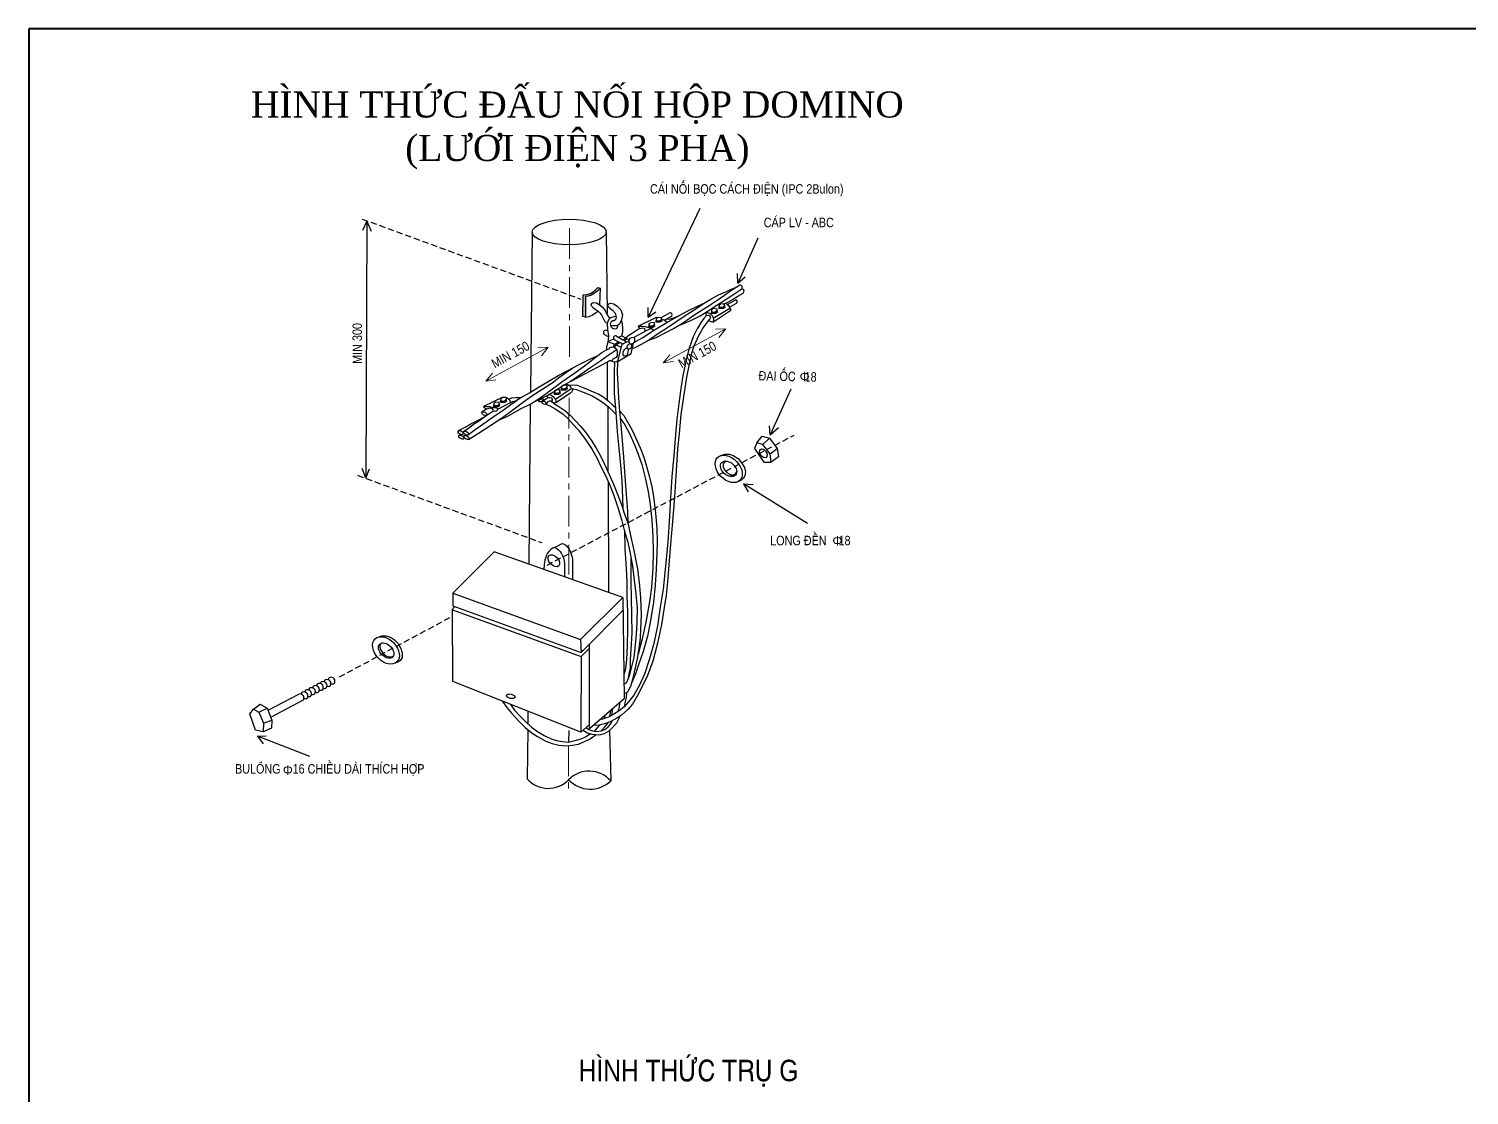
# Model space of a CAD drawing. Header units: millimetres. Extents: x 5654510 to 5731940, y 588357 to 647777.
# Drawn here: x 5677133 to 5684193, y 626938 to 632162 of the extents above; entities that cross this region are included whole.
import ezdxf

# ---------------------------------------------------------------- set-up
doc = ezdxf.new("R2010")
doc.units = ezdxf.units.MM
doc.header["$LTSCALE"] = 120
doc.header["$MEASUREMENT"] = 0
doc.linetypes.add('CENTER', pattern=[2, 1.25, -0.25, 0.25, -0.25])
doc.linetypes.add('HIDDEN', pattern=[0.375, 0.25, -0.125])
doc.layers.add('Nen', color=7, linetype='Continuous')
doc.layers.add('truc', color=5, linetype='CENTER', lineweight=5)
doc.styles.get("Standard").update_dxf_attribs({"font": 'VHELVCN.TTF'})
doc.styles.add('Time new romen', font='times.ttf')
doc.styles.add('WMF-VNI-HELVE-CONDENSE1', font='VHELVCN.TTF')

msp = doc.modelspace()

# ---------------------------------------------------------------- hatches: boundary and pattern name
msp.add_hatch(color=3).paths.add_polyline_path([(5679861, 630849.88), (5679874.69, 630852.29), (5679891.16, 630857.36), (5679905.01, 630866.57), (5679920.25, 630877.11), (5679932.83, 630890.44), (5679922.03, 630894.78), (5679916.45, 630889.46), (5679910.84, 630882.78), (5679899.72, 630873.5), (5679885.9, 630865.65), (5679868.06, 630860.62), (5679850.29, 630858.3), (5679849.19, 630752.09), (5679861.39, 630749.08)])

# ---------------------------------------------------------------- linework, layer by layer
at = {"color": 3, "linetype": 'Continuous'}
for p, q in [((5680422.16, 631281.73), (5680168.42, 630749.48)), ((5678790.12, 631219.98), (5678768.16, 631173.76)), ((5678790.12, 631219.98), (5678785.72, 629960.34)), ((5678790.12, 631219.98), (5678811.17, 631170.16)), ((5680707.12, 631136.68), (5680608.12, 630915.68)), ((5680608.12, 630915.68), (5680606.97, 630962.6)), ((5680608.12, 630915.68), (5680644.59, 630946.1)), ((5680168.42, 630749.48), (5680169.51, 630796.35)), ((5680168.42, 630749.48), (5680207.02, 630775.38)), ((5680479.5, 630784.45), (5680478.45, 630771.47)), ((5680480.21, 630767.35), (5680478.45, 630771.47)), ((5680489.69, 630791.27), (5680479.5, 630784.45)), ((5680479.5, 630784.45), (5680479.81, 630781.84)), ((5680479.81, 630781.84), (5680480.74, 630774.02)), ((5680480.74, 630774.02), (5680480.21, 630767.35)), ((5680480.74, 630774.02), (5680497.87, 630775.11)), ((5680506.37, 630789.03), (5680489.69, 630791.27)), ((5680497.87, 630775.11), (5680505.78, 630779.38)), ((5680497.87, 630775.11), (5680498.8, 630767.29)), ((5680507.87, 630773.39), (5680498.8, 630767.29)), ((5680505.78, 630779.38), (5680506.37, 630789.03)), ((5680505.78, 630779.38), (5680507.87, 630773.39)), ((5680507.31, 630781.2), (5680506.37, 630789.03)), ((5680507.87, 630773.39), (5680507.31, 630781.2)), ((5680516.31, 630807.93), (5680515.27, 630794.95)), ((5680517.03, 630790.82), (5680515.27, 630794.95)), ((5680526.51, 630814.75), (5680516.31, 630807.93)), ((5680516.31, 630807.93), (5680516.63, 630805.32)), ((5680516.63, 630805.32), (5680517.56, 630797.5)), ((5680517.56, 630797.5), (5680517.03, 630790.82)), ((5680535.62, 630790.76), (5680517.03, 630790.82)), ((5680517.56, 630797.5), (5680534.69, 630798.59)), ((5680543.19, 630812.51), (5680526.51, 630814.75)), ((5680534.69, 630798.59), (5680542.6, 630802.86)), ((5680534.69, 630798.59), (5680535.62, 630790.76)), ((5680544.69, 630796.87), (5680535.62, 630790.76)), ((5680542.6, 630802.86), (5680543.19, 630812.51)), ((5680542.6, 630802.86), (5680544.69, 630796.87)), ((5680544.13, 630804.68), (5680543.19, 630812.51)), ((5680544.69, 630796.87), (5680544.13, 630804.68)), ((5680172.7, 630716.27), (5680171.65, 630703.29)), ((5680173.41, 630699.16), (5680171.65, 630703.29)), ((5680182.89, 630723.09), (5680172.7, 630716.27)), ((5680172.7, 630716.27), (5680173.01, 630713.66)), ((5680173.01, 630713.66), (5680173.94, 630705.84)), ((5680173.94, 630705.84), (5680173.41, 630699.16)), ((5680192, 630699.1), (5680173.41, 630699.16)), ((5680173.94, 630705.84), (5680191.07, 630706.93)), ((5680199.57, 630720.85), (5680182.89, 630723.09)), ((5680191.07, 630706.93), (5680198.98, 630711.2)), ((5680191.07, 630706.93), (5680192, 630699.1)), ((5680201.07, 630705.21), (5680192, 630699.1)), ((5680198.98, 630711.2), (5680199.57, 630720.85)), ((5680198.98, 630711.2), (5680201.07, 630705.21)), ((5680200.51, 630713.02), (5680199.57, 630720.85)), ((5680201.07, 630705.21), (5680200.51, 630713.02)), ((5680207.48, 630741.35), (5680206.43, 630728.37)), ((5680208.2, 630724.24), (5680206.43, 630728.37)), ((5680217.68, 630748.17), (5680207.48, 630741.35)), ((5680207.48, 630741.35), (5680207.79, 630738.74)), ((5680207.79, 630738.74), (5680208.72, 630730.92)), ((5680208.72, 630730.92), (5680208.2, 630724.24)), ((5680226.79, 630724.18), (5680208.2, 630724.24)), ((5680208.72, 630730.92), (5680225.85, 630732.01)), ((5680234.36, 630745.92), (5680217.68, 630748.17)), ((5680225.85, 630732.01), (5680233.76, 630736.28)), ((5680225.85, 630732.01), (5680226.79, 630724.18)), ((5680235.85, 630730.29), (5680226.79, 630724.18)), ((5680233.76, 630736.28), (5680234.36, 630745.92)), ((5680233.76, 630736.28), (5680235.85, 630730.29)), ((5680235.29, 630738.1), (5680234.36, 630745.92)), ((5680235.85, 630730.29), (5680235.29, 630738.1)), ((5680498.8, 630767.29), (5680480.21, 630767.35)), ((5679754.37, 630415.85), (5679744.17, 630409.03)), ((5679771.05, 630413.61), (5679754.37, 630415.85)), ((5679446.85, 630348.62), (5679445.8, 630335.64)), ((5679457.05, 630355.44), (5679446.85, 630348.62)), ((5679446.85, 630348.62), (5679447.16, 630346.01)), ((5679447.16, 630346.01), (5679448.09, 630338.19)), ((5679473.73, 630353.19), (5679457.05, 630355.44)), ((5679473.13, 630343.55), (5679473.73, 630353.19)), ((5679474.66, 630345.37), (5679473.73, 630353.19)), ((5679475.22, 630337.56), (5679474.66, 630345.37)), ((5679709.46, 630387.06), (5679708.41, 630374.08)), ((5679710.18, 630369.95), (5679708.41, 630374.08)), ((5679719.66, 630393.88), (5679709.46, 630387.06)), ((5679709.46, 630387.06), (5679709.77, 630384.45)), ((5679709.77, 630384.45), (5679710.7, 630376.63)), ((5679710.7, 630376.63), (5679710.18, 630369.95)), ((5679728.77, 630369.89), (5679710.18, 630369.95)), ((5679710.7, 630376.63), (5679727.83, 630377.72)), ((5679736.34, 630391.64), (5679719.66, 630393.88)), ((5679727.83, 630377.72), (5679735.74, 630381.99)), ((5679727.83, 630377.72), (5679728.77, 630369.89)), ((5679737.83, 630376), (5679728.77, 630369.89)), ((5679735.74, 630381.99), (5679736.34, 630391.64)), ((5679735.74, 630381.99), (5679737.83, 630376)), ((5679737.27, 630383.81), (5679736.34, 630391.64)), ((5679737.83, 630376), (5679737.27, 630383.81)), ((5679744.17, 630409.03), (5679743.13, 630396.05)), ((5679744.89, 630391.93), (5679743.13, 630396.05)), ((5679744.17, 630409.03), (5679744.48, 630406.42)), ((5679744.48, 630406.42), (5679745.42, 630398.6)), ((5679745.42, 630398.6), (5679744.89, 630391.93)), ((5679763.48, 630391.87), (5679744.89, 630391.93)), ((5679745.42, 630398.6), (5679762.55, 630399.69)), ((5679762.55, 630399.69), (5679770.45, 630403.96)), ((5679762.55, 630399.69), (5679763.48, 630391.87)), ((5679772.55, 630397.97), (5679763.48, 630391.87)), ((5679770.45, 630403.96), (5679771.05, 630413.61)), ((5679770.45, 630403.96), (5679772.55, 630397.97)), ((5679771.98, 630405.79), (5679771.05, 630413.61)), ((5679772.55, 630397.97), (5679771.98, 630405.79)), ((5680868.6, 630397.12), (5680767.24, 630173.28)), ((5679412.12, 630326.39), (5679411.08, 630313.41)), ((5679412.84, 630309.29), (5679411.08, 630313.41)), ((5679422.32, 630333.21), (5679412.12, 630326.39)), ((5679412.12, 630326.39), (5679412.43, 630323.78)), ((5679412.43, 630323.78), (5679413.37, 630315.96)), ((5679413.37, 630315.96), (5679412.84, 630309.29)), ((5679431.43, 630309.23), (5679412.84, 630309.29)), ((5679413.37, 630315.96), (5679430.5, 630317.05)), ((5679439, 630330.97), (5679422.32, 630333.21)), ((5679430.5, 630317.05), (5679438.41, 630321.32)), ((5679430.5, 630317.05), (5679431.43, 630309.23)), ((5679440.5, 630315.33), (5679431.43, 630309.23)), ((5679438.41, 630321.32), (5679439, 630330.97)), ((5679438.41, 630321.32), (5679440.5, 630315.33)), ((5679439.94, 630323.15), (5679439, 630330.97)), ((5679440.5, 630315.33), (5679439.94, 630323.15)), ((5679447.57, 630331.51), (5679445.8, 630335.64)), ((5679448.09, 630338.19), (5679447.57, 630331.51)), ((5679466.16, 630331.45), (5679447.57, 630331.51)), ((5679448.09, 630338.19), (5679465.22, 630339.28)), ((5679465.22, 630339.28), (5679473.13, 630343.55)), ((5679465.22, 630339.28), (5679466.16, 630331.45)), ((5679475.22, 630337.56), (5679466.16, 630331.45)), ((5679473.13, 630343.55), (5679475.22, 630337.56)), ((5680767.24, 630173.28), (5680764.25, 630217.38)), ((5680767.24, 630173.28), (5680808.12, 630208.36)), ((5680701.48, 630133.91), (5680690.35, 630105.04)), ((5680701.48, 630133.91), (5680726.99, 630166.3)), ((5680730.98, 630124.98), (5680701.48, 630133.91)), ((5680726.99, 630166.3), (5680763.07, 630156.12)), ((5680730.98, 630124.98), (5680763.07, 630156.12)), ((5680763.07, 630156.12), (5680800.98, 630106.32)), ((5680690.35, 630105.04), (5680735.58, 630038.57)), ((5680766.25, 630079.64), (5680730.98, 630124.98)), ((5680766.25, 630079.64), (5680800.98, 630106.32)), ((5680772.47, 630039.37), (5680766.25, 630079.64)), ((5680808.27, 630064.92), (5680772.47, 630039.37)), ((5680800.98, 630106.32), (5680808.27, 630064.92)), ((5678785.72, 629960.34), (5678767.23, 630007.74)), ((5678785.72, 629960.34), (5678803.77, 630006.89)), ((5680735.58, 630038.57), (5680772.47, 630039.37)), ((5680635.41, 629932.13), (5680683.43, 629929.01)), ((5680949.51, 629738.69), (5680635.41, 629932.13)), ((5680635.41, 629932.13), (5680658.56, 629893.56)), ((5679709.52, 629621.09), (5679748.11, 629640.87)), ((5679658.34, 629536.16), (5679658.01, 629514)), ((5679759.37, 629543.38), (5679759.6, 629478.99)), ((5679797.96, 629563.16), (5679798.32, 629463.5)), ((5678305.92, 628823.93), (5678456.85, 628902.79)), ((5678319.17, 628790.33), (5678478.99, 628874.24)), ((5678216.06, 628806.74), (5678234.12, 628829.1)), ((5678244, 628725.48), (5678216.06, 628806.74)), ((5678234.12, 628829.1), (5678268, 628852.85)), ((5678234.12, 628829.1), (5678260.1, 628814.48)), ((5678260.1, 628814.48), (5678300.91, 628834.56)), ((5678260.1, 628814.48), (5678283.38, 628759.62)), ((5678268, 628852.85), (5678300.91, 628834.56)), ((5678300.91, 628834.56), (5678324.07, 628774.44)), ((5678282.41, 628717.58), (5678244, 628725.48)), ((5678283.38, 628759.62), (5678282.41, 628717.58)), ((5678323.17, 628735.91), (5678282.41, 628717.58)), ((5678283.38, 628759.62), (5678324.07, 628774.44)), ((5678324.07, 628774.44), (5678323.17, 628735.91)), ((5678253.75, 628695.97), (5678297.2, 628698.02)), ((5678253.75, 628695.97), (5678282.71, 628659.2)), ((5678509.91, 628597.08), (5678253.75, 628695.97))]:
    msp.add_line(p, q, dxfattribs=at)
at = {"color": 3, "linetype": 'HIDDEN'}
for p, q in [((5678766.54, 631229.9), (5679838.87, 630837.7)), ((5679673.65, 629534.57), (5680884.58, 630171.61)), ((5678743.71, 629974.51), (5679647.98, 629644.71)), ((5679195.43, 629276.7), (5678652.19, 628983.91))]:
    msp.add_line(p, q, dxfattribs=at)
for p, q in [((5679600.48, 631165.9), (5679591.41, 630385.08)), ((5679963.12, 631166.52), (5679968, 630765.03)), ((5679967.26, 630528.78), (5679968.11, 630343.58)), ((5679589.95, 630319.53), (5679584.34, 629539.79)), ((5679970.48, 630312.84), (5679970.37, 629997)), ((5679973.24, 629943.48), (5679975.08, 629400.84)), ((5679579.68, 628818.03), (5679578.96, 628757.26)), ((5679578.62, 628729.11), (5679575.74, 628487.89)), ((5679979.9, 628725.88), (5679985.28, 628477.15))]:
    msp.add_line(p, q)
at = {"color": 0, "linetype": 'Continuous', "lineweight": 9}
for p, q in [((5680549.37, 630692.53), (5680242.94, 630525.97)), ((5680549.37, 630692.53), (5680498.29, 630689.58)), ((5680549.37, 630692.53), (5680515.8, 630650.13)), ((5679679.37, 630602.53), (5679372.94, 630435.97)), ((5679679.37, 630602.53), (5679628.29, 630599.58)), ((5679679.37, 630602.53), (5679645.8, 630560.13)), ((5680242.94, 630525.97), (5680275.61, 630564.96)), ((5680242.94, 630525.97), (5680292.43, 630532.51)), ((5679372.94, 630435.97), (5679405.61, 630474.96)), ((5679372.94, 630435.97), (5679422.43, 630442.51))]:
    msp.add_line(p, q, dxfattribs=at)
at = {"color": 3}
for p, q in [((5679414.47, 629600.29), (5679211.83, 629397.36)), ((5680045.1, 629375.56), (5679414.47, 629600.29)), ((5679211.83, 629397.36), (5679837.46, 629170.28)), ((5679837.46, 629170.28), (5680045.1, 629375.56)), ((5680045.1, 629375.56), (5680051.41, 628879.65)), ((5679211.7, 628964.82), (5679209.94, 629315.84)), ((5679209.94, 629315.84), (5679840.46, 629086.18)), ((5679837.46, 629170.28), (5679840.03, 629106.14)), ((5679881.55, 628732.89), (5679880.79, 629148.62)), ((5679840.46, 629086.18), (5679839.28, 628715.45)), ((5679839.28, 628715.45), (5679211.7, 628964.82)), ((5680051.41, 628879.65), (5679881.55, 628732.89))]:
    msp.add_line(p, q, dxfattribs=at)
at = {"color": 3, "linetype": 'CENTER'}
msp.add_line((5679779.31, 628724.34), (5679779.2, 628667.39), dxfattribs=at)
at = {"lineweight": 40}
msp.add_lwpolyline([(5677133.29, 632161.53), (5677133.29, 621973.84), (5691541.59, 621973.84), (5691541.59, 632161.53)], close=True, dxfattribs=at)
at = {"color": 3}
for points in [[(5679850.29, 630858.3), (5679868.06, 630860.62), (5679885.9, 630865.65), (5679899.72, 630873.5), (5679910.84, 630882.78), (5679916.45, 630889.46), (5679922.03, 630894.78), (5679932.83, 630890.44), (5679920.25, 630877.11), (5679905.01, 630866.57), (5679891.16, 630857.36), (5679874.69, 630852.29), (5679861, 630849.88), (5679861.39, 630749.08), (5679849.19, 630752.09), (5679850.29, 630858.3)], [(5679932.83, 630890.44), (5679929.61, 630810.16)], [(5679861.39, 630749.08), (5679879.19, 630752.76), (5679894.34, 630759.22), (5679910.95, 630769.73), (5679924.82, 630780.3)], [(5679893.93, 630800.09), (5679890.06, 630809.71), (5679892.97, 630817.82), (5679902.61, 630821.68), (5679916.17, 630818.64), (5679928.28, 630811.55), (5679943.01, 630800.31), (5679957.59, 630782.27), (5679967.99, 630760.23), (5679979.87, 630743.61)], [(5679893.93, 630800.09), (5679901.94, 630793.09), (5679914.02, 630784.64), (5679923.43, 630778.97), (5679931.42, 630770.61), (5679942, 630756.75), (5679949.8, 630740.22), (5679956.33, 630727.81), (5679961.65, 630722.24), (5679968.43, 630720.72)], [(5679982.34, 630791.23), (5679974.32, 630798.22), (5679970.39, 630805.12), (5679976.06, 630814.53), (5679985.66, 630817.03), (5680000.59, 630813.96), (5680016.69, 630802.69), (5680035.36, 630784.55), (5680042.99, 630761.22), (5680038.34, 630736.81), (5680028.29, 630715.25), (5680013.12, 630707.43), (5679994.01, 630706.51), (5679985.86, 630708.06)], [(5679982.34, 630791.23), (5679994.41, 630782.77), (5680007.72, 630768.84), (5680012.73, 630749.66), (5680008.33, 630736.14), (5680000.03, 630730.89), (5679994.58, 630731.01)], [(5680011.43, 630752.41), (5680000.5, 630751.31), (5679989.5, 630747.48), (5679982.6, 630743.55), (5679974.23, 630735.57), (5679968.37, 630718), (5679969.04, 630688.02), (5679972.68, 630668.87), (5679973.76, 630656.58), (5679971.99, 630638.92), (5679968.82, 630619.92), (5679964.36, 630603.68), (5679964.01, 630588.71)], [(5680004.18, 630733.51), (5679995.94, 630730.98), (5679987.64, 630725.73), (5679983.33, 630716.29), (5679985.77, 630703.98), (5679993.76, 630695.62), (5680003.2, 630691.31), (5680014.16, 630693.78), (5680018.38, 630699.13), (5680019.9, 630705.91), (5680019.99, 630709.99)], [(5680038.2, 630730.83), (5680041.97, 630717.12), (5680042.77, 630692.59), (5680042.39, 630676.25), (5680039.38, 630664.07), (5680039.22, 630657.26)], [(5679952.17, 630666.09), (5679973.61, 630655.06)], [(5679968.9, 630682.04), (5679970.33, 630681.22)], [(5679971.79, 630630.22), (5680000.42, 630642.81)], [(5679971.79, 630630.22), (5680003.87, 630616.26)], [(5680002.01, 630640.46), (5680025.27, 630628.5)], [(5680003.87, 630616.26), (5680024.78, 630628.24)], [(5680013.29, 630656.62), (5680044.41, 630638.8)], [(5680021.99, 630651.65), (5680039.22, 630657.26), (5680076.43, 630638.38)], [(5680024.78, 630628.24), (5680025.27, 630628.5)], [(5680039.64, 630616.39), (5680075.47, 630633.26)], [(5680044.41, 630638.8), (5680059.26, 630646.78)], [(5680049.35, 630635.97), (5680063.08, 630628.1)], [(5680050, 630635.59), (5680065.87, 630643.96)], [(5680079.21, 630618.19), (5680075.32, 630626.46), (5680075.57, 630637.35), (5680079.85, 630645.42), (5680089.48, 630649.28), (5680099.05, 630650.42), (5680101.65, 630644.91), (5680101.27, 630628.58), (5680094.27, 630620.57), (5680086, 630616.68)], [(5679964.01, 630588.71), (5679977.25, 630593.99), (5679980.75, 630600.58), (5679992.15, 630602.98), (5680004.12, 630600.71), (5680013.3, 630593.82), (5680017.73, 630583.05), (5680017.42, 630569.72), (5680016.53, 630560.4), (5680012.33, 630551.83), (5680001.53, 630546.74), (5679996.11, 630543.53), (5679990.54, 630533.66)], [(5680039.64, 630616.39), (5680018.63, 630533.79), (5680013.09, 630529.83), (5680002.15, 630528.73), (5679988.62, 630533.13), (5679984.63, 630537.3)], [(5679999.48, 630602.15), (5680003.8, 630616.05)], [(5680005.45, 630600.68), (5680009.75, 630613.25)], [(5680009.88, 630613.65), (5680030.73, 630625.43)], [(5680009.88, 630613.65), (5680037.93, 630601.45)], [(5680017.21, 630531.1), (5680086.29, 630570.36), (5680097.02, 630621.87)], [(5680030.73, 630625.43), (5680030.97, 630625.56)], [(5680030.97, 630625.57), (5680046.48, 630617.59)], [(5680067.78, 630595.31), (5680056.84, 630594.2), (5680049.87, 630587.55), (5680044.14, 630575.42), (5680045.25, 630564.5), (5680051.97, 630560.26), (5680061.54, 630561.4), (5680067.08, 630565.36), (5680071.45, 630577.51), (5680071.68, 630587.04), (5680070.44, 630592.52)], [(5679211.83, 629397.36), (5679212.31, 629335.48), (5679840.03, 629106.14)], [(5679209.94, 629315.84), (5679213.2, 629323.9), (5679220.88, 629332.15)], [(5679839.59, 629121.01), (5679841.81, 629115.48), (5679844.89, 629113.07), (5679848.07, 629115.34), (5680046.01, 629314.06)], [(5679840.46, 629086.18), (5679881.24, 629127.86)], [(5679839.28, 628715.45), (5679881.52, 628754.13)]]:
    msp.add_lwpolyline(points, dxfattribs=at)
for points in [[(5680092.02, 630596.12), (5680108.66, 630602.94), (5680135.76, 630616.72), (5680164.98, 630633.53), (5680214.17, 630667.37), (5680263.31, 630699.15), (5680304.09, 630725.98), (5680350.12, 630756.81), (5680402.39, 630790.57), (5680440.05, 630815.42), (5680472.43, 630835.25), (5680514.15, 630857.94), (5680552.66, 630875.57), (5680572.43, 630884.37), (5680594.26, 630893.12)], [(5680167.06, 630634.51), (5680208.62, 630650.01), (5680252.37, 630671.62), (5680293.04, 630693.32), (5680324.34, 630711.11), (5680357.83, 630733.99), (5680392.39, 630758.91), (5680427.94, 630781.75), (5680467.64, 630806.55), (5680506.35, 630832.4), (5680542.95, 630856.25), (5680574.4, 630880.21), (5680613.08, 630905.03)], [(5680326.59, 630712.19), (5680377.53, 630732.61), (5680424.42, 630756.22), (5680463.07, 630780.01), (5680505.94, 630807.83), (5680545.67, 630833.65), (5680579.13, 630855.51), (5680627.24, 630887.32)], [(5680537.99, 630813.26), (5680558.79, 630822.03), (5680581.75, 630834.88), (5680608.91, 630851.74), (5680635, 630866.56)], [(5680627.24, 630887.32), (5680632.2, 630886.07), (5680637.21, 630879.78), (5680636.01, 630872.61), (5680635, 630866.56)], [(5680232.39, 630747.21), (5680272.03, 630768.92)], [(5680259.63, 630722.91), (5680300.45, 630746.64), (5680338.01, 630767.38), (5680369.29, 630784.14), (5680400.53, 630798.85), (5680439.02, 630815.45)], [(5680471.45, 630741.75), (5680456.42, 630722.92), (5680438.35, 630698.65), (5680414.68, 630654.96), (5680392.97, 630607.1), (5680380.79, 630570.35), (5680369.28, 630518.15), (5680356.5, 630455.68), (5680345.48, 630380.13), (5680329.6, 630272.48), (5680320.22, 630179.07), (5680313.33, 630104.13), (5680304.11, 629972.69), (5680297.56, 629867.9), (5680288.59, 629747.74), (5680278.83, 629637.92), (5680270.27, 629535.23), (5680263.19, 629452.06), (5680256.55, 629387.4), (5680247.93, 629326.94), (5680233.65, 629243.94), (5680214.01, 629151.8), (5680192.42, 629064.85), (5680165.03, 628993.93), (5680123.89, 628907.44), (5680092.78, 628853.63), (5680069.01, 628827.04), (5680038.52, 628799.96), (5680015.52, 628785.07), (5679982.15, 628767.32), (5679954.1, 628756.65), (5679929.25, 628751.06), (5679909.65, 628749.45), (5679901.44, 628750.67)], [(5680454.31, 630757.58), (5680441.3, 630742.28), (5680428.51, 630724.06), (5680409.25, 630692.62), (5680389.79, 630652.94), (5680367.77, 630591.72), (5680353.01, 630532.39), (5680339.01, 630461.73), (5680329.35, 630400.3), (5680319.4, 630326.45), (5680309.33, 630247.47), (5680300.98, 630154.04), (5680293.87, 630069.33), (5680285.35, 629968.7), (5680278.78, 629862.88), (5680271.96, 629746.4), (5680264.55, 629648.83), (5680255.99, 629546.15), (5680241.67, 629417.26), (5680228.3, 629329.09), (5680213.82, 629237.86), (5680196.37, 629151.33), (5680176.07, 629075.67), (5680150.64, 629000.13), (5680124.6, 628943.12), (5680097.79, 628897.44), (5680072.32, 628864.81), (5680051.16, 628840.61), (5680025.98, 628820.62), (5679997.76, 628802.76), (5679980.77, 628793.67), (5679955.83, 628783.96), (5679933.02, 628777.28)], [(5680247.54, 630734.51), (5680284.04, 630754.24)], [(5680262.23, 630741.36), (5680272.49, 630740.09), (5680290.11, 630744.82), (5680317.14, 630755.51)], [(5680057.85, 630647.14), (5680074.63, 630660.13), (5680092.41, 630672.06), (5680112.28, 630684.98), (5680126.09, 630693.09)], [(5680097.03, 630649.32), (5680128.32, 630666.08), (5680160.65, 630683.85), (5680182.51, 630693.63)], [(5680101.66, 630626.58), (5680143.4, 630650.3), (5680175.81, 630671.16), (5680191.75, 630682.31)], [(5679435.93, 630243.96), (5679477.56, 630262.54), (5679543.31, 630300.11), (5679590.2, 630323.72), (5679615.24, 630337.54), (5679645.59, 630358.44), (5679687.47, 630388.34), (5679746.16, 630432.24), (5679808.99, 630477.08), (5679857.6, 630511.45), (5679884.86, 630532.42), (5679915.28, 630556.41), (5679941.47, 630575.35), (5679964.01, 630588.71)], [(5679613.39, 630335.55), (5679640.47, 630348.3), (5679676.94, 630367), (5679709.33, 630386.83), (5679743.82, 630408.66), (5679786.62, 630433.39), (5679838.96, 630470.24), (5679887.36, 630503.67), (5679936.55, 630537.51), (5679973.17, 630562.38), (5680002.49, 630583.3), (5680014.01, 630591.27)], [(5679824.3, 630513.93), (5679852.83, 630528.02), (5679883.04, 630542.75), (5679916.33, 630557.41)], [(5679288.49, 630150.61), (5679337.6, 630181.36), (5679393.01, 630217.12), (5679430.64, 630240.94), (5679462.02, 630261.81), (5679506.06, 630295.77), (5679557.4, 630333.68), (5679603.48, 630366.56), (5679648.43, 630395.35), (5679697.57, 630427.13), (5679736.53, 630456.32), (5679767.96, 630479.25), (5679799.36, 630501.16)], [(5679288.89, 630174.2), (5679321.37, 630198.14), (5679374.79, 630237.02), (5679413.52, 630263.9), (5679457.47, 630293.75), (5679496.22, 630321.66), (5679539.16, 630352.56), (5679587.15, 630379.22), (5679625.8, 630403.02), (5679678.26, 630433.98), (5679731.5, 630464.64), (5679778.43, 630490.3), (5679824.3, 630513.93)], [(5679790.97, 630435.59), (5679834.75, 630458.24), (5679890.02, 630487.82), (5679926.52, 630507.55), (5679966.13, 630528.24), (5679974.48, 630533.19), (5679979.73, 630537.18), (5679982.79, 630536.08), (5679984.63, 630537.3)], [(5680003.36, 630528.41), (5680002.26, 630481.11), (5680002.14, 630431.73), (5680002.89, 630375.12), (5680006.77, 630320.51), (5680011.54, 630259.69), (5680017.12, 630189.61), (5680024.5, 630108.05), (5680032.86, 630024.52), (5680039.31, 629947.21), (5680042.5, 629862.77), (5680044.49, 629815.52)], [(5680018.86, 630530.7), (5680017.59, 630476.2), (5680020.38, 630418.53), (5680022.99, 630353.65), (5680027.09, 630308.29), (5680035.33, 630219.54), (5680040.79, 630144.31), (5680047.16, 630063.92), (5680052.68, 629990.74), (5680058.33, 629923.81), (5680062.02, 629860.96), (5680066.77, 629799.12), (5680069.55, 629741.44)], [(5679782.37, 630416.21), (5679798.89, 630417.88), (5679820.45, 630415.32), (5679845.99, 630406.5), (5679873.55, 630395.57), (5679900.04, 630383.64), (5679926.54, 630371.71), (5679950.91, 630356.74), (5679974.16, 630337.68), (5679996.37, 630318.65), (5680007.45, 630308.1)], [(5679485.64, 630347.69), (5679500.19, 630353.52), (5679519.82, 630356.15), (5679536.29, 630355.77), (5679544.52, 630355.58)], [(5679650.55, 630336.88), (5679676.71, 630354.79)], [(5679796.37, 630398.39), (5679803.58, 630398.22), (5679816.89, 630394.83), (5679834.24, 630388.25), (5679863.83, 630376.25), (5679894.42, 630363.2), (5679922.88, 630347.1), (5679949.24, 630329), (5679977.56, 630306.74), (5680010.78, 630274.07)], [(5679239.92, 630193.86), (5679272.23, 630210.6), (5679300.4, 630226.4), (5679331.68, 630243.17), (5679363.97, 630258.88), (5679382.81, 630271.82), (5679407.92, 630288.73)], [(5679354.3, 630285.86), (5679367.9, 630294.8), (5679378.33, 630300.73)], [(5679492.29, 630329.98), (5679505.96, 630335.9), (5679519.41, 630338.67)], [(5679666.73, 630324.16), (5679673.05, 630330.18), (5679678.34, 630336.23), (5679685.62, 630339.15), (5679690.76, 630339.03), (5679694.83, 630336.88)], [(5679667.89, 630323.63), (5679687.26, 630314.95), (5679716.72, 630297.81), (5679752.2, 630273.32), (5679775.4, 630252.21), (5679801.49, 630222.8), (5679826.6, 630195.46), (5679865.58, 630144.15), (5679894.45, 630101.3), (5679918.15, 630057.54), (5679936.8, 630018.01), (5679956.53, 629980.72), (5679978.1, 629933.93), (5679998.47, 629879.95), (5680020.69, 629816.68), (5680038.89, 629757.62), (5680052.99, 629699.67), (5680067.36, 629653.11), (5680078.52, 629601.41), (5680091.27, 629529.52), (5680100.99, 629460.36), (5680108.66, 629391.48), (5680114.37, 629326.53), (5680113.7, 629253.5), (5680109.28, 629195.99), (5680103.56, 629127.19), (5680098.41, 629082.38), (5680087.04, 629036.34), (5680075.72, 628992.37), (5680068.02, 628970.94), (5680061.51, 628956.69), (5680056.26, 628952.69), (5680050.14, 628954.89)], [(5679706.07, 630326.91), (5679725.37, 630315.14), (5679759.84, 630291.71), (5679786.1, 630269.49), (5679813.27, 630242.11), (5679838.35, 630213.75), (5679861.41, 630186.47), (5679889.32, 630146.73), (5679912.18, 630111.22), (5679934.9, 630069.54), (5679955.6, 630029.58), (5679978.11, 629978.64), (5679998.63, 629930.84), (5680023.96, 629868.53), (5680040.48, 629825.96), (5680051.99, 629789.68), (5680064.59, 629755.44), (5680070.31, 629735.76)], [(5680029.01, 630290.58), (5680049.08, 630267.48), (5680074.88, 630225.73), (5680093.58, 630188.26), (5680113.19, 630145.62), (5680129.85, 630109.22), (5680147.3, 630062.52), (5680160.71, 630019), (5680174.03, 629971.37), (5680186.19, 629918.41), (5680195.36, 629869.85), (5680204.82, 629789.38), (5680211.36, 629716.18), (5680212.85, 629647.22), (5680211.68, 629596.83), (5680208.7, 629512.58), (5680203.89, 629438.61), (5680194.71, 629353.43), (5680179.01, 629254), (5680166.12, 629186.59), (5680144.82, 629111.98), (5680121.68, 629046.67), (5680107.28, 629002.77), (5680088.75, 628958.96)], [(5679265.6, 630191.2), (5679287.57, 630206.13), (5679317.95, 630228.06), (5679347.19, 630245.9), (5679368.16, 630261.87)], [(5680032.3, 630254.65), (5680054.18, 630221.22), (5680077.91, 630178.49), (5680102.4, 630124.42), (5680119.88, 630078.75), (5680138.25, 630027.16), (5680154.24, 629961.97), (5680169.18, 629895.78), (5680179.03, 629831.77), (5680187.55, 629755.44), (5680191.86, 629674.58), (5680193.3, 629603.55), (5680191.39, 629521.29), (5680185.03, 629424.73), (5680175.16, 629354.14), (5680157.43, 629255.78), (5680140.06, 629172.85), (5680119.79, 629098.22)], [(5680070.31, 629735.76), (5680082.97, 629679.11), (5680097.73, 629615.08), (5680116.69, 629515.97), (5680126.02, 629433.33), (5680130.91, 629374.42), (5680133.96, 629290.67), (5680131.12, 629222.04), (5680128.83, 629177.14), (5680123.9, 629126.05), (5680113.82, 629068.83), (5680105.43, 629030.77), (5680091.64, 628974.89), (5680082.08, 628940.15), (5680072.9, 628921.63), (5680067.67, 628911.76), (5680062.59, 628908.13), (5680055.03, 628905.8), (5680050.03, 628905.92)], [(5680052.33, 629705.52), (5680053.96, 629614.31), (5680060.48, 629517.99), (5680064.06, 629456.72), (5680064.92, 629386.06), (5680066.76, 629303.59), (5680067.46, 629226.14), (5680065.41, 629137.52), (5680062.68, 629073.89), (5680059.38, 629039.35), (5680056.42, 629019.44), (5680053.66, 629008.26), (5680049.68, 628998.36)], [(5680084.08, 629565.39), (5680083.74, 629443), (5680085.99, 629378.21), (5680086.4, 629288.27), (5680088.18, 629203.31), (5680083.77, 629120.98), (5680081.39, 629072.03), (5680080.49, 629033.33), (5680076.16, 629008.46), (5680070.53, 628981.11)], [(5679454.55, 628867.2), (5679475.65, 628837.33), (5679500.03, 628808.46), (5679534.04, 628771.76), (5679565.97, 628739.46), (5679600.18, 628711.46), (5679627.03, 628694.51), (5679667.92, 628672.88), (5679698.15, 628661.3), (5679731.73, 628652.9), (5679766.52, 628649.92), (5679798.17, 628652.45), (5679826.61, 628657.23), (5679859.62, 628671.7), (5679883.85, 628683.11), (5679909.33, 628701.02), (5679913.47, 628704.09)], [(5680062.59, 628908.41), (5680060.82, 628885.97), (5680055.22, 628859.87), (5680053.62, 628844.92)], [(5679495.55, 628849.92), (5679513.48, 628824.48), (5679542.19, 628794.43), (5679567.72, 628767.71), (5679596.51, 628740.93), (5679626.52, 628719.55), (5679659.81, 628699.19), (5679693.24, 628684.27), (5679719.19, 628676.05), (5679749.55, 628669.9), (5679777.81, 628667.07), (5679811.77, 628674.99), (5679840.3, 628684.12), (5679862.31, 628693.41), (5679884.43, 628708.13), (5679885.46, 628708.85)], [(5679851.08, 628726.22), (5679866.07, 628714.99), (5679892.03, 628706.77), (5679912.66, 628704.11), (5679932.26, 628703.66), (5679955.28, 628709.65), (5679977.38, 628723.29), (5679997.43, 628742.41), (5680015.31, 628761.59), (5680025.56, 628780.94), (5680031.33, 628794.95)], [(5679956.19, 628794.73), (5679952.1, 628779.84)], [(5679984.26, 628819.06), (5679978.66, 628792.96)], [(5679993.24, 628828.84), (5679991.58, 628811.39), (5679988.77, 628797.72)], [(5680027.67, 628858.01), (5680026.01, 628840.57), (5680023.2, 628826.9), (5680019.16, 628814.5)], [(5679865.54, 628738.94), (5679878.4, 628729.94), (5679895.67, 628723.01), (5679917.4, 628720.33), (5679939.22, 628722), (5679955.73, 628729.23), (5679972.39, 628742.99), (5679984.65, 628754.68), (5679993.78, 628772.97)], [(5679904.11, 628721.97), (5679909.91, 628726.04), (5679921.07, 628737.75), (5679932.26, 628750.55)], [(5679937.47, 628721.86), (5679939.25, 628723.18), (5679957.13, 628742.36), (5679972.85, 628762.67)]]:
    msp.add_lwpolyline(points)
at = {"color": 3, "linetype": 'Continuous'}
for points in [[(5680454.31, 630757.58), (5680452.42, 630764.83), (5680452.52, 630768.94), (5680453.62, 630772), (5680459.79, 630771.86), (5680472.03, 630766.43), (5680482.13, 630757.97), (5680487.03, 630747.56), (5680488.76, 630733.12), (5680486.56, 630727), (5680484.45, 630724.99), (5680478.3, 630726.16), (5680470.14, 630729.44), (5680466.16, 630735.7)], [(5680485.48, 630724.97), (5680573.32, 630782.6)], [(5680487.99, 630744.46), (5680568.42, 630793)], [(5680549.41, 630817.11), (5680560.52, 630807.59), (5680569.49, 630795.04), (5680573.32, 630782.6)], [(5680556.49, 630811.8), (5680595.08, 630832.51)], [(5680567.51, 630798.17), (5680601.93, 630816.92)], [(5680119.15, 630704.57), (5680209.77, 630748.76), (5680214.87, 630746.59)], [(5680119.15, 630704.57), (5680137.7, 630705.17), (5680154.12, 630702.73), (5680170.52, 630699.26), (5680183.8, 630694.84), (5680189.88, 630690.58), (5680191.75, 630682.31), (5680259.63, 630722.91)], [(5680119.15, 630704.57), (5680126.09, 630693.09), (5680134.4, 630695.98), (5680142.66, 630696.82), (5680150.82, 630693.54), (5680152.73, 630687.33), (5680151.56, 630681.18), (5680149.43, 630678.14)], [(5680236.34, 630739.92), (5680245.51, 630735.59), (5680254.65, 630730.23), (5680259.63, 630722.91)], [(5680454.31, 630757.58), (5680461.57, 630759.47), (5680467.72, 630758.3), (5680472.74, 630753.04), (5680474.66, 630746.82), (5680471.45, 630741.75)], [(5679767.83, 630420.58), (5679779.08, 630417.23), (5679786.14, 630410.9), (5679790.09, 630403.6), (5679791.03, 630399.47), (5679796.13, 630397.29), (5679798.07, 630392.1), (5679794.81, 630384.97), (5679793.71, 630381.91)], [(5679364.21, 630313.4), (5679454.83, 630357.6), (5679457.89, 630356.5), (5679469.24, 630357.26), (5679477.4, 630353.99), (5679484.49, 630348.68), (5679490.52, 630342.37), (5679492.29, 630329.98), (5679430.78, 630297.46)], [(5679676.71, 630354.79), (5679675.8, 630359.96), (5679675.94, 630366.13), (5679679.1, 630369.14), (5679685.33, 630371.05), (5679695.55, 630367.73), (5679704.6, 630358.26), (5679709.62, 630353), (5679714.65, 630347.74), (5679717.4, 630333.27), (5679712.11, 630327.22), (5679704.91, 630327.39), (5679698.85, 630332.67), (5679694.83, 630336.88)], [(5679676.71, 630354.79), (5679686, 630355.6), (5679694.18, 630353.36), (5679698.18, 630348.12), (5679699.07, 630341.93), (5679694.83, 630336.88)], [(5679714.65, 630347.74), (5679791.03, 630399.47)], [(5679716.33, 630331.24), (5679793.71, 630381.91)], [(5679364.21, 630313.4), (5679362.05, 630309.34), (5679366.1, 630306.16), (5679370.17, 630304.01), (5679377.3, 630300.75), (5679384.53, 630301.62), (5679392.84, 630304.51), (5679402.03, 630301.21), (5679407.06, 630295.95), (5679407.94, 630289.75), (5679407.92, 630288.73), (5679411.03, 630289.68), (5679418.21, 630288.49), (5679424.43, 630290.4), (5679428.62, 630293.39), (5679430.78, 630297.46)], [(5679364.21, 630313.4), (5679378.59, 630312.04), (5679391.95, 630310.7), (5679407.32, 630307.26), (5679420.68, 630305.92), (5679428.84, 630302.64), (5679430.78, 630297.46)], [(5680524.96, 630071.21), (5680543.81, 630077.37), (5680566.92, 630077.38), (5680588.75, 630069.73), (5680609.34, 630056.06), (5680627.02, 630035.31), (5680640.26, 630013.01), (5680645.25, 629990.91), (5680642.61, 629972.28), (5680635.72, 629959.8), (5680625.06, 629950.7), (5680612.26, 629944.4)], [(5680556.78, 630043.53), (5680544.03, 630039.43), (5680536.69, 630031.36), (5680536.34, 630016.52), (5680543.71, 630002.06), (5680554.39, 629988.07), (5680565.24, 629981.22), (5680574.5, 629977.16), (5680587.71, 629977.4), (5680594.92, 629979.98), (5680600.01, 629985.91), (5680602.9, 629991.89)], [(5678849.47, 629182.75), (5678863.78, 629187.33), (5678884.01, 629187.95), (5678905.18, 629182), (5678926.17, 629168.41), (5678944.33, 629150.53), (5678959, 629123.44), (5678963.94, 629100.95), (5678962.39, 629081.34), (5678955.01, 629069.5), (5678944.42, 629060.47), (5678928.43, 629053.74)], [(5678858.02, 629150.89), (5678853.42, 629141.17), (5678853.75, 629131.89), (5678856.79, 629121.45), (5678866.27, 629106.49), (5678876.4, 629095.34), (5678888.79, 629087.96), (5678901.84, 629085.47), (5678913.31, 629085.21), (5678921.07, 629089.94)]]:
    msp.add_lwpolyline(points, dxfattribs=at)
for centre, radius, start, end in [((5680618.8, 630895.09), 11.47, 317.382822, 119.929096), ((5680276.56, 630760.37), 9.68, 320.671036, 117.92932), ((5679879.27, 628384.68), 140.67, 41.09755, 135.558901), ((5679679.45, 628578.72), 137.86, 221.212837, 316.129654), ((5679885.06, 628583.16), 145.88, 223.264762, 313.391689)]:
    msp.add_arc(centre, radius, start, end)
for centre, radius, start, end in [((5680597.61, 630824.32), 8.57, 300.222362, 107.196793), ((5678512.84, 628926.23), 7.08, 90.021605, 225.837788), ((5678518.42, 628914.77), 19.35, 328.811259, 106.773713), ((5678532.32, 628936.26), 7.08, 90.021605, 225.837788), ((5678537.9, 628924.81), 19.35, 328.811259, 106.773713), ((5678551.81, 628947), 7.08, 90.021605, 225.837788), ((5678557.39, 628935.54), 19.35, 328.811259, 106.773713), ((5678569.98, 628955.77), 7.08, 90.021605, 194.275386), ((5678575.56, 628944.32), 19.35, 328.811259, 106.773713), ((5678583.2, 628941.28), 11.32, 233.408801, 321.936986), ((5678589.46, 628966.16), 7.08, 90.021605, 225.837788), ((5678595.04, 628954.7), 19.35, 328.811259, 106.773713), ((5678602.69, 628951.66), 11.32, 222.069321, 321.936986), ((5678608.96, 628977.24), 7.08, 90.021605, 225.837788), ((5678614.54, 628965.79), 19.35, 328.811259, 106.773713), ((5678622.19, 628962.74), 11.32, 222.069321, 321.936986), ((5678462.43, 628884.26), 19.35, 328.811259, 106.773713), ((5678476.68, 628905.74), 7.08, 90.021605, 225.837788), ((5678482.26, 628894.29), 19.35, 328.811259, 106.773713), ((5678489.9, 628891.25), 11.32, 222.069321, 321.936986), ((5678494.05, 628915.83), 7.08, 90.021605, 204.560271), ((5678499.64, 628904.37), 19.35, 328.811259, 106.773713), ((5678507.28, 628901.33), 11.32, 238.873832, 321.936986), ((5678526.07, 628911.73), 11.32, 222.069321, 321.936986), ((5678545.54, 628921.77), 11.32, 222.069321, 321.936986), ((5678565.04, 628932.5), 11.32, 222.069321, 321.936986)]:
    msp.add_arc(centre, radius, start, end, dxfattribs=at)
at = {"color": 3}
for centre, radius, start, end in [((5679961.2, 630673.37), 11.6, 48.402287, 218.884246), ((5680008.85, 630647.7), 9.96, 53.513757, 226.181001)]:
    msp.add_arc(centre, radius, start, end, dxfattribs=at)
for centre, major_axis, ratio in [((5679781.8, 631166.21), (-181.32, -0.31), 0.3447704), ((5679643.45, 630341.67), (-10.42, -5.42), 0.5273839), ((5679365.93, 630276.84), (-12.73, 5.95), 0.5596278), ((5679658.63, 630330), (-8.1, 5.85), 0.737043), ((5679249.45, 630183.35), (-11.67, 7.47), 0.5949628), ((5679253.07, 630161.66), (-11.67, 7.47), 0.5949628), ((5679276.17, 630180.67), (-11.67, 7.47), 0.5949628), ((5679277.75, 630160.06), (-11.67, 7.47), 0.5949628)]:
    msp.add_ellipse(centre, major_axis=major_axis, ratio=ratio)
for centre, major_axis, ratio in [((5680076.87, 630605.31), (-5.07, -12.82), 0.7296497), ((5679495.55, 628892.14), (-20.76, 4.73), 0.5028209)]:
    msp.add_ellipse(centre, major_axis=major_axis, ratio=ratio, dxfattribs=at)
at = {"color": 3, "linetype": 'Continuous'}
for centre, major_axis, ratio in [((5680563.61, 630005.72), (-54.83, 55.97), 0.6757417), ((5680733.29, 630082.05), (-13.85, 19.56), 0.6118141), ((5680563.07, 630006.28), (-33.95, 30.75), 0.6824812), ((5679706.37, 629555.86), (-23.93, 25.04), 0.631958), ((5678883.99, 629116.72), (-53.32, 56.63), 0.6813944), ((5678884.79, 629115.89), (-31.77, 31.85), 0.6444224)]:
    msp.add_ellipse(centre, major_axis=major_axis, ratio=ratio, dxfattribs=at)
for points in [[(5679748.11, 629640.87), (5679752.05, 629639.25), (5679769.07, 629632.22), (5679789.38, 629603.92), (5679795.41, 629576.72), (5679797.96, 629563.16)], [(5679709.52, 629621.09), (5679713.46, 629619.46), (5679730.48, 629612.44), (5679750.8, 629584.13), (5679756.82, 629556.94), (5679759.37, 629543.38)]]:
    msp.add_open_spline(points, degree=3, knots=[0, 0, 0, 0, 12.7261798, 54.9359783, 96.3513295, 96.3513295, 96.3513295, 96.3513295], dxfattribs=at)
msp.add_spline([(5679709.52, 629621.09), (5679697.98, 629615.72), (5679671.03, 629583.23), (5679658.34, 629536.16)], degree=3, dxfattribs=at)
at = {"layer": 'truc'}
for p, q in [((5679783.91, 631184.33), (5679782.88, 630529.51)), ((5679781, 630354.34), (5679779.42, 629488.07)), ((5679779.16, 628650.93), (5679778.73, 628432.47))]:
    msp.add_line(p, q, dxfattribs=at)

# ---------------------------------------------------------------- texts
at = {"color": 7, "style": 'WMF-VNI-HELVE-CONDENSE1'}
for s, height, p in [('CAÙI NOÁI BOÏC CAÙCH ÑIEÄN (IPC 2Bulon)', 46.2, (5680177.73, 631354.29)), ('CAÙP LV - ABC', 46.2, (5680735.04, 631189.82)), ('LONG ÑEÀN    18', 46.2, (5680766.93, 629631.88)), ('BULOÂNG    16 CHIEÀU DAØI THÍCH HÔÏP', 46.2, (5678143.92, 628513.39)), ('HÌNH THÖÙC TRUÏ G', 105.1315, (5679828.17, 627006.43))]:
    msp.add_text(s, height=height, dxfattribs=at).set_placement(p)
for s, rotation, p in [('MIN 300', 90, (5678765.99, 630520.42)), ('ÑAI OÁC   18', 358.671246, (5680709.33, 630439.47))]:
    msp.add_text(s, height=46.2, rotation=rotation, dxfattribs=at).set_placement(p)
at = {"color": 0, "lineweight": 9, "style": 'WMF-VNI-HELVE-CONDENSE1'}
for p in [(5679417.25, 630497.14), (5680332.94, 630497.06)]:
    msp.add_text('MIN 150', height=46.2, rotation=28.725385, dxfattribs=at).set_placement(p)
at = {"color": 3, "linetype": 'Continuous', "char_height": 46.2, "width": 244.5343, "attachment_point": 1}
for insert in [(5680910.82, 630481.2), (5681071.82, 629676.99), (5678378.35, 628553.59)]:
    msp.add_mtext('{\\fSymbol|b0|i0|c2|p18;F}', dxfattribs=dict(at, insert=insert))
at = {"layer": 'Nen', "insert": (5679821.85, 631663.72), "char_height": 127.7486, "width": 4475.7091, "attachment_point": 5, "style": 'Time new romen'}
msp.add_mtext('HÌNH THỨ{\\fTimes New Roman|b0|i0|c238|p18;C Đ}ẤU NỐI HỘP DOMINO \\P(LƯỚI ĐIỆN 3 PHA)', dxfattribs=at)

doc.saveas('drawing.dxf')
